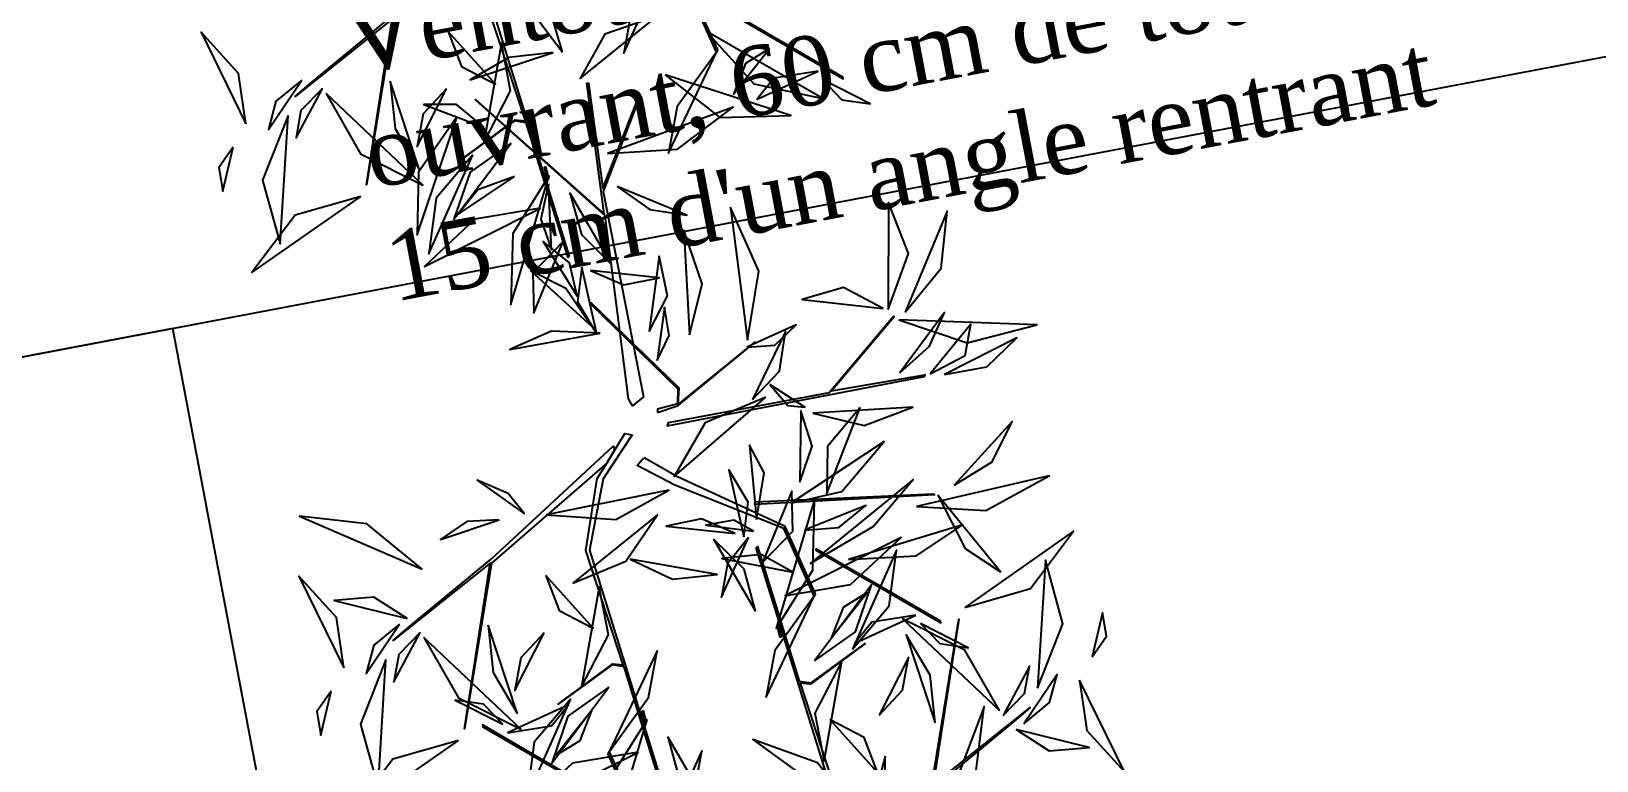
# Model space of a CAD drawing. Header units: centimetres. Extents: x 197412 to 267601, y -375791 to -305433.
# Drawn here: x 219980 to 222244, y -367034 to -365980 of the extents above; entities that cross this region are included whole.
import ezdxf

# ---------------------------------------------------------------- set-up
doc = ezdxf.new("R2010")
doc.units = ezdxf.units.CM
doc.layers.add('3-BAT C-Niveau 0', color=250, linetype='Continuous')
doc.layers.add('prlm-MOD-PB', color=123, linetype='Continuous')
doc.styles.get("Standard").update_dxf_attribs({"font": 'ARIALUNI.TTF', "height": 100})

# ---------------------------------------------------------------- blocks, each defined once
blk = doc.blocks.new('Groupe-235-1')
at = {"linetype": 'Continuous', "flags": 128}
for points in [[(13826.56, -49377.2), (13822.39, -49383.56), (13820.39, -49393.85), (13831.61, -49429.95), (13831.44, -49430.15), (13825.4, -49410.7), (13823.69, -49410.43), (13815.88, -49416.11), (13823.78, -49410.26), (13825.29, -49410.41), (13819.85, -49393.89), (13821.52, -49383.5), (13822.91, -49381.27), (13806.21, -49395.71), (13802.32, -49419.65), (13806.01, -49395.72), (13791.99, -49406.91), (13794.41, -49404.8), (13806.21, -49395.08), (13823.82, -49378.8), (13824.02, -49379.3), (13822.91, -49381.27), (13825.5, -49376.97)], [(13853.13, -49393.65), (13853.13, -49393.84), (13871.22, -49404.36), (13871.18, -49404.09)], [(13817.99, -49407.3), (13836.68, -49423.84), (13834.16, -49404.95), (13834.4, -49404.97), (13836.47, -49420.19), (13841.59, -49407.12), (13841.68, -49407.28), (13836.53, -49420.62), (13842.36, -49450.29), (13840.75, -49451.56), (13840.19, -49450.59), (13836.79, -49424.13), (13818.16, -49407.49)], [(13844.4, -49452.54), (13847.35, -49451.54), (13858.52, -49442.38), (13858.34, -49442.41), (13847.39, -49451.36), (13847.49, -49449.05), (13834.83, -49436.77), (13834.57, -49436.73), (13847.31, -49449.13), (13847.25, -49451.31), (13844.39, -49452.07)], [(13840.7, -49455.79), (13836.54, -49462.15), (13834.53, -49472.44), (13845.76, -49508.54), (13845.58, -49508.74), (13839.54, -49489.29), (13837.83, -49489.02), (13830.02, -49494.7), (13837.92, -49488.85), (13839.43, -49489), (13834, -49472.48), (13835.67, -49462.09), (13837.05, -49459.86), (13820.35, -49474.3), (13816.46, -49498.24), (13820.16, -49474.31), (13806.14, -49485.5), (13808.55, -49483.39), (13820.36, -49473.67), (13837.97, -49457.39), (13838.16, -49457.89), (13837.05, -49459.86), (13839.64, -49455.56)], [(13884.21, -49464.3), (13884.44, -49464.42), (13858.46, -49465.84), (13858.48, -49465.45)], [(13863.72, -49524.85), (13867.88, -49518.48), (13869.89, -49508.2), (13858.66, -49472.1), (13858.84, -49471.89), (13864.88, -49491.34), (13866.59, -49491.62), (13874.4, -49485.93), (13866.5, -49491.79), (13864.99, -49491.63), (13870.42, -49508.15), (13868.75, -49518.55), (13867.37, -49520.77), (13884.07, -49506.33), (13887.96, -49482.39), (13884.26, -49506.33), (13898.29, -49495.14), (13895.87, -49497.24), (13884.06, -49506.97), (13866.45, -49523.25), (13866.26, -49522.74), (13867.37, -49520.77), (13864.78, -49525.08)], [(13867.28, -49472.24), (13867.27, -49472.43), (13885.36, -49482.95), (13885.32, -49482.68)], [(13837.15, -49508.4), (13837.15, -49508.21), (13819.06, -49497.69), (13819.1, -49497.95)]]:
    blk.add_lwpolyline(points, close=True, dxfattribs=at)
for points in [[(13828.32, -49380.44), (13833.11, -49383.18), (13848.59, -49390.33), (13853.06, -49400.13), (13852.89, -49400.47), (13848.52, -49390.73), (13832.74, -49384.43), (13827.3, -49381.62), (13828.22, -49380.49)], [(13882.98, -49447.13), (13869.5, -49449.48), (13878.62, -49438.66), (13878.48, -49438.71), (13869.19, -49449.7), (13845.93, -49454.05), (13845.8, -49454.49), (13882.97, -49447.35), (13883.09, -49447.11), (13883.02, -49447.12)], [(13842.46, -49459.03), (13847.25, -49461.77), (13862.73, -49468.92), (13867.2, -49478.72), (13867.03, -49479.06), (13862.66, -49469.32), (13846.89, -49463.02), (13841.44, -49460.21), (13842.36, -49459.08)], [(13861.96, -49521.6), (13857.17, -49518.86), (13841.69, -49511.72), (13837.22, -49501.92), (13837.39, -49501.58), (13841.76, -49511.32), (13857.54, -49517.62), (13862.98, -49520.43), (13862.06, -49521.55)]]:
    blk.add_lwpolyline(points, dxfattribs=at)
at = {"linetype": 'Continuous'}
for points in [[(13830.65, -49400.47, -200.73), (13828.64, -49393.78, -197.34), (13822.85, -49390.08, -193.77), (13822.85, -49390.08, -193.77), (13830.65, -49400.47, -200.73)], [(13830.65, -49400.47, -200.73), (13828.64, -49393.78, -197.34), (13822.85, -49390.08, -193.77), (13822.85, -49390.08, -193.77), (13830.65, -49400.47, -200.73)], [(13843.4, -49392.01, -202.12), (13840.36, -49395.84, -201.54), (13839.5, -49400.64, -202.14), (13839.5, -49400.64, -202.14), (13843.4, -49392.01, -202.12)], [(13844.34, -49395.31, -210.57), (13836.77, -49397.9, -206.9), (13833.18, -49404.27, -202.54), (13833.18, -49404.27, -202.54), (13844.34, -49395.31, -210.57)], [(13784.86, -49410.82, -212.86), (13783.79, -49403.55, -209.91), (13778.38, -49397.59, -208.14), (13778.38, -49397.59, -208.14), (13784.86, -49410.82, -212.86)], [(13784.86, -49410.82, -212.86), (13783.79, -49403.55, -209.91), (13778.38, -49397.59, -208.14), (13778.38, -49397.59, -208.14), (13784.86, -49410.82, -212.86)], [(13814.1, -49397.49, -184.69), (13816.02, -49402.55, -183.17), (13820.93, -49405.12, -181.63), (13820.93, -49405.12, -181.63), (13814.1, -49397.49, -184.69)], [(13851.43, -49397.47, -220.09), (13858.3, -49405.06, -220.53), (13868.31, -49407.16, -219.34), (13868.31, -49407.16, -219.34), (13851.43, -49397.47, -220.09)], [(13829.3, -49400.54, -200.44), (13822.89, -49401.25, -199.26), (13817.28, -49404.49, -200.49), (13817.28, -49404.49, -200.49), (13829.3, -49400.54, -200.44)], [(13819.26, -49413.57, -188.89), (13823.12, -49406.07, -185.79), (13821.82, -49399.12, -181.22), (13821.82, -49399.12, -181.22), (13819.26, -49413.57, -188.89)], [(13852.89, -49400.47, -197.23), (13847.22, -49408.35, -194.28), (13845.95, -49415.09, -188.42), (13845.95, -49415.09, -188.42), (13852.89, -49400.47, -197.23)], [(13860.56, -49399.98, -218.46), (13857.1, -49402.13, -216.39), (13855.37, -49406.57, -215.43), (13855.37, -49406.57, -215.43), (13860.56, -49399.98, -218.46)], [(13867.61, -49403.22, -202.5), (13861.21, -49404.24, -200.11), (13858.78, -49407.29, -195.35), (13858.78, -49407.29, -195.35), (13867.61, -49403.22, -202.5)], [(13792.95, -49404.52, -232.75), (13789.2, -49407.59, -233.5), (13788.11, -49411.64, -235.42), (13788.11, -49411.64, -235.42), (13792.95, -49404.52, -232.75)], [(13795.91, -49405.73, -229.3), (13792.82, -49408.92, -228.25), (13792.13, -49412.87, -226.49), (13792.13, -49412.87, -226.49), (13795.91, -49405.73, -229.3)], [(13805.72, -49404.67, -196.26), (13806.45, -49411.53, -195.05), (13809.93, -49417.39, -196.39), (13809.93, -49417.39, -196.39), (13805.72, -49404.67, -196.26)], [(13813.86, -49405.79, -195.33), (13810.48, -49409.39, -195.1), (13809.6, -49414.12, -194.26), (13809.6, -49414.12, -194.26), (13813.86, -49405.79, -195.33)], [(13845.49, -49403.76, -220.85), (13853.41, -49409.91, -221.31), (13863.67, -49409.63, -222.56), (13863.67, -49409.63, -222.56), (13845.49, -49403.76, -220.85)], [(13868.25, -49404.46, -211.6), (13871.05, -49407.35, -211.07), (13875.15, -49407.93, -211.1), (13875.15, -49407.93, -211.1), (13868.25, -49404.46, -211.6)], [(13796.45, -49406.45, -228.97), (13801.45, -49415.17, -227.8), (13810.46, -49419.7, -227.09), (13810.46, -49419.7, -227.09), (13796.45, -49406.45, -228.97)], [(13819.28, -49411.34, -215.21), (13815.33, -49408.07, -213.09), (13810.6, -49408.07, -210.46), (13810.6, -49408.07, -210.46), (13819.28, -49411.34, -215.21)], [(13790.96, -49409.65, -228.35), (13787.28, -49418.96, -229.1), (13789.81, -49428.17, -232.12), (13789.81, -49428.17, -232.12), (13790.96, -49409.65, -228.35)], [(13815.43, -49409.76, -207.25), (13809.81, -49417.81, -205.29), (13809.64, -49426.88, -201.98), (13809.64, -49426.88, -201.98), (13815.43, -49409.76, -207.25)], [(13837.14, -49415.14, -225.36), (13847.26, -49414.51, -224.7), (13855.3, -49408.43, -224), (13855.3, -49408.43, -224), (13837.14, -49415.14, -225.36)], [(13783.03, -49414.22, -211.21), (13780.96, -49417.17, -209.03), (13781.54, -49420.55, -206.71), (13781.54, -49420.55, -206.71), (13783.03, -49414.22, -211.21)], [(13783.03, -49414.22, -211.21), (13780.96, -49417.17, -209.03), (13781.54, -49420.55, -206.71), (13781.54, -49420.55, -206.71), (13783.03, -49414.22, -211.21)], [(13823.21, -49413.64, -207.16), (13817.29, -49417.82, -205.48), (13814.94, -49424.63, -203.83), (13814.94, -49424.63, -203.83), (13823.21, -49413.64, -207.16)], [(13823.21, -49413.64, -207.16), (13817.29, -49417.82, -205.48), (13814.94, -49424.63, -203.83), (13814.94, -49424.63, -203.83), (13823.21, -49413.64, -207.16)], [(13817.68, -49415.32, -201.48), (13812.39, -49421.58, -202.35), (13811.32, -49429.62, -201.76), (13811.32, -49429.62, -201.76), (13817.68, -49415.32, -201.48)], [(13828.21, -49417.05, -203.84), (13827.98, -49417.16, -203.87), (13828.43, -49418.84, -202.04), (13828.65, -49418.74, -202.02), (13828.21, -49417.05, -203.84)], [(13823.71, -49418.43, -210.84), (13818.38, -49420.39, -209.98), (13815.49, -49423.93, -207.2), (13815.49, -49423.93, -207.2), (13823.71, -49418.43, -210.84)], [(13828.72, -49418.3, -206.43), (13823.45, -49426.7, -204.4), (13823.18, -49436.96, -204.36), (13823.18, -49436.96, -204.36), (13828.72, -49418.3, -206.43)], [(13828.72, -49418.3, -206.43), (13823.45, -49426.7, -204.4), (13823.18, -49436.96, -204.36), (13823.18, -49436.96, -204.36), (13828.72, -49418.3, -206.43)], [(13801.48, -49421.33, -215.07), (13791.96, -49424.06, -213.8), (13785.71, -49432.33, -214.42), (13785.71, -49432.33, -214.42), (13801.48, -49421.33, -215.07)], [(13828.6, -49419.5, -223.21), (13827.5, -49424.6, -222.61), (13829.04, -49429.03, -220.88), (13829.04, -49429.03, -220.88), (13828.6, -49419.5, -223.21)], [(13828.6, -49419.5, -223.21), (13827.5, -49424.6, -222.61), (13829.04, -49429.03, -220.88), (13829.04, -49429.03, -220.88), (13828.6, -49419.5, -223.21)], [(13831.71, -49420.81, -199.98), (13833.37, -49426.84, -200.36), (13837.75, -49431.15, -199.46), (13837.75, -49431.15, -199.46), (13831.71, -49420.81, -199.98)], [(13838.55, -49419.91, -228.81), (13843.29, -49423.23, -229.15), (13848.61, -49424.04, -227.32), (13848.61, -49424.04, -227.32), (13838.55, -49419.91, -228.81)], [(13827.47, -49423.01, -194.97), (13817.97, -49424.63, -192.57), (13810.66, -49431.43, -191.31), (13810.66, -49431.43, -191.31), (13827.47, -49423.01, -194.97)], [(13857.38, -49442.1, -179.52), (13859.05, -49432.12, -178.73), (13854.93, -49422.93, -177.91), (13854.93, -49422.93, -177.91), (13857.38, -49442.1, -179.52)], [(13877.72, -49437.66, -182.25), (13880.69, -49429.58, -178.08), (13877.78, -49422.2, -173.29), (13877.78, -49422.2, -173.29), (13877.72, -49437.66, -182.25)], [(13880.17, -49438.07, -186.4), (13885.42, -49431.68, -186.75), (13886.26, -49423.48, -187), (13886.26, -49423.48, -187), (13880.17, -49438.07, -186.4)], [(13849.01, -49441.31, -247.3), (13850.84, -49433.95, -244.69), (13848.19, -49426.19, -243.35), (13848.19, -49426.19, -243.35), (13849.01, -49441.31, -247.3)], [(13849.01, -49441.31, -247.3), (13850.84, -49433.95, -244.69), (13848.19, -49426.19, -243.35), (13848.19, -49426.19, -243.35), (13849.01, -49441.31, -247.3)], [(13830.72, -49427.84, -194.21), (13826.35, -49432.37, -192.81), (13826.49, -49438.13, -190.06), (13826.49, -49438.13, -190.06), (13830.72, -49427.84, -194.21)], [(13830.72, -49427.84, -194.21), (13826.35, -49432.37, -192.81), (13826.49, -49438.13, -190.06), (13826.49, -49438.13, -190.06), (13830.72, -49427.84, -194.21)], [(13832.75, -49435.75, -161.32), (13831.67, -49430.93, -161.24), (13827.85, -49427.82, -160.95), (13827.85, -49427.82, -160.95), (13832.75, -49435.75, -161.32)], [(13843.19, -49440.82, -186.16), (13845.83, -49435.69, -185.75), (13844.62, -49429.95, -185.13), (13844.62, -49429.95, -185.13), (13843.19, -49440.82, -186.16)], [(13834.83, -49440.06, -176.88), (13831.1, -49434.64, -176.9), (13826.06, -49432.09, -174.04), (13826.06, -49432.09, -174.04), (13834.83, -49440.06, -176.88)], [(13833.43, -49431.54, -183.73), (13832.79, -49436.54, -181.29), (13835.61, -49441.22, -179.52), (13835.61, -49441.22, -179.52), (13833.43, -49431.54, -183.73)], [(13834.68, -49432.03, -183.47), (13839.52, -49434.11, -183.7), (13844.63, -49433.1, -184.07), (13844.63, -49433.1, -184.07), (13834.68, -49432.03, -183.47)], [(13834.68, -49432.03, -183.47), (13839.52, -49434.11, -183.7), (13844.63, -49433.1, -184.07), (13844.63, -49433.1, -184.07), (13834.68, -49432.03, -183.47)], [(13877.02, -49437.5, -181.99), (13871.28, -49434.5, -181.12), (13865.29, -49436.22, -179.03), (13865.29, -49436.22, -179.03), (13877.02, -49437.5, -181.99)], [(13844.32, -49445.04, -197.01), (13846.08, -49441.44, -196.39), (13845.39, -49437.37, -196.61), (13845.39, -49437.37, -196.61), (13844.32, -49445.04, -197.01)], [(13879.27, -49439.16, -186.41), (13889.14, -49442.46, -187.61), (13899.24, -49439.89, -186.97), (13899.24, -49439.89, -186.97), (13879.27, -49439.16, -186.41)], [(13879.4, -49446.82, -186.97), (13883.7, -49442.97, -187.38), (13885.87, -49438.09, -185.5), (13885.87, -49438.09, -185.5), (13879.4, -49446.82, -186.97)], [(13836.1, -49441.07, -183.78), (13829.07, -49440.78, -183.14), (13823.01, -49443.43, -184.94), (13823.01, -49443.43, -184.94), (13836.1, -49441.07, -183.78)], [(13857.3, -49443.09, -179.83), (13861.34, -49442.84, -178.67), (13864.44, -49439.87, -177.99), (13864.44, -49439.87, -177.99), (13857.3, -49443.09, -179.83)], [(13858.14, -49450.68, -207.06), (13862.02, -49446.57, -208.24), (13862.88, -49440.86, -209.24), (13862.88, -49440.86, -209.24), (13858.14, -49450.68, -207.06)], [(13883.81, -49446.94, -174.58), (13888.89, -49444.29, -172.2), (13889.71, -49439.8, -168.43), (13889.71, -49439.8, -168.43), (13883.81, -49446.94, -174.58)], [(13885.88, -49447.07, -174.84), (13892, -49445.93, -175.45), (13896.32, -49441.75, -176.76), (13896.32, -49441.75, -176.76), (13885.88, -49447.07, -174.84)], [(13860.63, -49448.48, -177.75), (13863.22, -49451.51, -175.38), (13865.7, -49451.77, -172.12), (13865.7, -49451.77, -172.12), (13860.63, -49448.48, -177.75)], [(13860.05, -49450.35, -178.9), (13851.28, -49454.06, -176.01), (13846.8, -49461.79, -172.29), (13846.8, -49461.79, -172.29), (13860.05, -49450.35, -178.9)], [(13860.05, -49450.35, -178.9), (13851.28, -49454.06, -176.01), (13846.8, -49461.79, -172.29), (13846.8, -49461.79, -172.29), (13860.05, -49450.35, -178.9)], [(13864.94, -49462.63, -229.03), (13866.73, -49457.43, -227.48), (13865.11, -49452.29, -225.66), (13865.11, -49452.29, -225.66), (13864.94, -49462.63, -229.03)], [(13866.86, -49452.64, -200.41), (13874.25, -49454.42, -200.32), (13881.32, -49451.79, -200.54), (13881.32, -49451.79, -200.54), (13866.86, -49452.64, -200.41)], [(13873.68, -49451.81, -189.87), (13868.98, -49457.46, -186.93), (13868.87, -49464.23, -183.27), (13868.87, -49464.23, -183.27), (13873.68, -49451.81, -189.87)], [(13887.28, -49463.02, -215.73), (13892.76, -49459.67, -216.78), (13895.69, -49453.84, -215.22), (13895.69, -49453.84, -215.22), (13887.28, -49463.02, -215.73)], [(13887.28, -49463.02, -215.73), (13892.76, -49459.67, -216.78), (13895.69, -49453.84, -215.22), (13895.69, -49453.84, -215.22), (13887.28, -49463.02, -215.73)], [(13858.71, -49467.99, -198.87), (13859.82, -49461.25, -195.41), (13857.68, -49457.25, -190.33), (13857.68, -49457.25, -190.33), (13858.71, -49467.99, -198.87)], [(13863.68, -49465.64, -233.25), (13871.05, -49463.97, -238.65), (13877.17, -49456.75, -241.93), (13877.17, -49456.75, -241.93), (13863.68, -49465.64, -233.25)], [(13825.16, -49467.17, -171.59), (13822.77, -49464.26, -169.03), (13818.31, -49462.3, -167.96), (13818.31, -49462.3, -167.96), (13825.16, -49467.17, -171.59)], [(13856.85, -49470.5, -183.73), (13857.49, -49465.51, -181.29), (13854.67, -49460.83, -179.52), (13854.67, -49460.83, -179.52), (13856.85, -49470.5, -183.73)], [(13866.47, -49474.37, -210.1), (13875.55, -49469.03, -209.96), (13881.34, -49462.23, -205.95), (13881.34, -49462.23, -205.95), (13866.47, -49474.37, -210.1)], [(13881.85, -49466.13, -223.19), (13891.85, -49466.7, -225.59), (13901.02, -49461.68, -225.79), (13901.02, -49461.68, -225.79), (13881.85, -49466.13, -223.19)], [(13881.85, -49466.13, -223.19), (13891.85, -49466.7, -225.59), (13901.02, -49461.68, -225.79), (13901.02, -49461.68, -225.79), (13881.85, -49466.13, -223.19)], [(13828.29, -49467.35, -176.08), (13838.37, -49468.02, -174.79), (13846, -49463.76, -170.69), (13846, -49463.76, -170.69), (13828.29, -49467.35, -176.08)], [(13859.56, -49474.21, -194.21), (13863.93, -49469.68, -192.81), (13863.79, -49463.92, -190.06), (13863.79, -49463.92, -190.06), (13859.56, -49474.21, -194.21)], [(13859.56, -49474.21, -194.21), (13863.93, -49469.68, -192.81), (13863.79, -49463.92, -190.06), (13863.79, -49463.92, -190.06), (13859.56, -49474.21, -194.21)], [(13884.93, -49464.5, -214.21), (13888.89, -49472.17, -211.43), (13893.98, -49475.56, -206.15), (13893.98, -49475.56, -206.15), (13884.93, -49464.5, -214.21)], [(13861.55, -49483.75, -206.43), (13866.83, -49475.34, -204.4), (13867.09, -49465.09, -204.36), (13867.09, -49465.09, -204.36), (13861.55, -49483.75, -206.43)], [(13861.55, -49483.75, -206.43), (13866.83, -49475.34, -204.4), (13867.09, -49465.09, -204.36), (13867.09, -49465.09, -204.36), (13861.55, -49483.75, -206.43)], [(13865.63, -49469.56, -207.72), (13870.6, -49469.18, -206.62), (13874.5, -49465.99, -205.86), (13874.5, -49465.99, -205.86), (13865.63, -49469.56, -207.72)], [(13810.36, -49475.16, -223.66), (13802.34, -49468.61, -222.36), (13792.59, -49467.54, -219.58), (13792.59, -49467.54, -219.58), (13810.36, -49475.16, -223.66)], [(13821.46, -49468.06, -172.05), (13816.82, -49468.27, -171.7), (13812.98, -49470.89, -172.02), (13812.98, -49470.89, -172.02), (13821.46, -49468.06, -172.05)], [(13821.46, -49468.06, -172.05), (13816.82, -49468.27, -171.7), (13812.98, -49470.89, -172.02), (13812.98, -49470.89, -172.02), (13821.46, -49468.06, -172.05)], [(13832.15, -49477.19, -205.3), (13839.79, -49474.04, -204.92), (13844.38, -49467.32, -203.9), (13844.38, -49467.32, -203.9), (13832.15, -49477.19, -205.3)], [(13855.6, -49470.01, -183.47), (13850.76, -49467.93, -183.7), (13845.64, -49468.95, -184.07), (13845.64, -49468.95, -184.07), (13855.6, -49470.01, -183.47)], [(13855.6, -49470.01, -183.47), (13850.76, -49467.93, -183.7), (13845.64, -49468.95, -184.07), (13845.64, -49468.95, -184.07), (13855.6, -49470.01, -183.47)], [(13858.25, -49469.7, -202.35), (13855.43, -49468.11, -200.21), (13851.38, -49468.82, -199.09), (13851.38, -49468.82, -199.09), (13858.25, -49469.7, -202.35)], [(13871.99, -49473.77, -221.24), (13881.8, -49473.27, -218.96), (13888.52, -49468.77, -214.31), (13888.52, -49468.77, -214.31), (13871.99, -49473.77, -221.24)], [(13858.57, -49481.24, -199.98), (13856.9, -49475.2, -200.36), (13852.52, -49470.89, -199.46), (13852.52, -49470.89, -199.46), (13858.57, -49481.24, -199.98)], [(13857.55, -49470.6, -202.12), (13854.51, -49474.43, -201.54), (13853.64, -49479.23, -202.14), (13853.64, -49479.23, -202.14), (13857.55, -49470.6, -202.12)], [(13862.81, -49479.04, -194.97), (13872.31, -49477.41, -192.57), (13879.61, -49470.61, -191.31), (13879.61, -49470.61, -191.31), (13862.81, -49479.04, -194.97)], [(13888.8, -49480.72, -215.07), (13898.32, -49477.99, -213.8), (13904.56, -49469.71, -214.42), (13904.56, -49469.71, -214.42), (13888.8, -49480.72, -215.07)], [(13863.95, -49475.61, -199.77), (13859.38, -49473.05, -197.57), (13853.67, -49473.63, -196.35), (13853.67, -49473.63, -196.35), (13863.95, -49475.61, -199.77)], [(13872.59, -49486.72, -201.48), (13877.89, -49480.47, -202.35), (13878.96, -49472.42, -201.76), (13878.96, -49472.42, -201.76), (13872.59, -49486.72, -201.48)], [(13840.43, -49473.74, -185.42), (13846.53, -49476.6, -185.31), (13853, -49475.97, -184.01), (13853, -49475.97, -184.01), (13840.43, -49473.74, -185.42)], [(13899.32, -49492.39, -228.35), (13902.99, -49483.09, -229.1), (13900.47, -49473.88, -232.12), (13900.47, -49473.88, -232.12), (13899.32, -49492.39, -228.35)], [(13799, -49489.41, -212.86), (13797.94, -49482.14, -209.91), (13792.53, -49476.18, -208.14), (13792.53, -49476.18, -208.14), (13799, -49489.41, -212.86)], [(13799, -49489.41, -212.86), (13797.94, -49482.14, -209.91), (13792.53, -49476.18, -208.14), (13792.53, -49476.18, -208.14), (13799, -49489.41, -212.86)], [(13828.24, -49476.08, -184.69), (13830.16, -49481.14, -183.17), (13835.08, -49483.71, -181.63), (13835.08, -49483.71, -181.63), (13828.24, -49476.08, -184.69)], [(13833.4, -49492.16, -188.89), (13837.27, -49484.66, -185.79), (13835.96, -49477.71, -181.22), (13835.96, -49477.71, -181.22), (13833.4, -49492.16, -188.89)], [(13867.06, -49488.41, -207.16), (13872.99, -49484.23, -205.48), (13875.33, -49477.42, -203.83), (13875.33, -49477.42, -203.83), (13867.06, -49488.41, -207.16)], [(13867.06, -49488.41, -207.16), (13872.99, -49484.23, -205.48), (13875.33, -49477.42, -203.83), (13875.33, -49477.42, -203.83), (13867.06, -49488.41, -207.16)], [(13808.19, -49482.3, -232.48), (13803.38, -49479.23, -232.45), (13797.62, -49479.7, -231.83), (13797.62, -49479.7, -231.83), (13808.19, -49482.3, -232.48)], [(13867.03, -49479.06, -197.23), (13861.36, -49486.94, -194.28), (13860.09, -49493.68, -188.42), (13860.09, -49493.68, -188.42), (13867.03, -49479.06, -197.23)], [(13874.7, -49478.57, -218.46), (13871.25, -49480.72, -216.39), (13869.51, -49485.16, -215.43), (13869.51, -49485.16, -215.43), (13874.7, -49478.57, -218.46)], [(13881.75, -49481.81, -202.5), (13875.35, -49482.83, -200.11), (13872.93, -49485.88, -195.35), (13872.93, -49485.88, -195.35), (13881.75, -49481.81, -202.5)], [(13893.82, -49495.59, -228.97), (13888.82, -49486.87, -227.8), (13879.82, -49482.35, -227.09), (13879.82, -49482.35, -227.09), (13893.82, -49495.59, -228.97)], [(13907.25, -49487.83, -211.21), (13909.31, -49484.88, -209.03), (13908.74, -49481.49, -206.71), (13908.74, -49481.49, -206.71), (13907.25, -49487.83, -211.21)], [(13907.25, -49487.83, -211.21), (13909.31, -49484.88, -209.03), (13908.74, -49481.49, -206.71), (13908.74, -49481.49, -206.71), (13907.25, -49487.83, -211.21)], [(13807.09, -49483.11, -232.75), (13803.35, -49486.18, -233.5), (13802.25, -49490.23, -235.42), (13802.25, -49490.23, -235.42), (13807.09, -49483.11, -232.75)], [(13810.06, -49484.32, -229.3), (13806.97, -49487.51, -228.25), (13806.27, -49491.46, -226.49), (13806.27, -49491.46, -226.49), (13810.06, -49484.32, -229.3)], [(13810.6, -49485.04, -228.97), (13815.6, -49493.76, -227.8), (13824.6, -49498.29, -227.09), (13824.6, -49498.29, -227.09), (13810.6, -49485.04, -228.97)], [(13819.87, -49483.26, -196.26), (13820.59, -49490.12, -195.05), (13824.07, -49495.98, -196.39), (13824.07, -49495.98, -196.39), (13819.87, -49483.26, -196.26)], [(13828, -49484.38, -195.33), (13824.62, -49487.98, -195.1), (13823.74, -49492.71, -194.26), (13823.74, -49492.71, -194.26), (13828, -49484.38, -195.33)], [(13862.07, -49484.99, -203.84), (13862.29, -49484.89, -203.87), (13861.84, -49483.21, -202.04), (13861.63, -49483.31, -202.02), (13862.07, -49484.99, -203.84)], [(13884.55, -49497.38, -196.26), (13883.83, -49490.51, -195.05), (13880.35, -49484.66, -196.39), (13880.35, -49484.66, -196.39), (13884.55, -49497.38, -196.26)], [(13882.39, -49483.05, -211.6), (13885.2, -49485.94, -211.07), (13889.3, -49486.52, -211.1), (13889.3, -49486.52, -211.1), (13882.39, -49483.05, -211.6)], [(13837.39, -49501.58, -197.23), (13843.06, -49493.7, -194.28), (13844.33, -49486.96, -188.42), (13844.33, -49486.96, -188.42), (13837.39, -49501.58, -197.23)], [(13805.1, -49488.24, -228.35), (13801.43, -49497.55, -229.1), (13803.96, -49506.76, -232.12), (13803.96, -49506.76, -232.12), (13805.1, -49488.24, -228.35)], [(13871.02, -49488.47, -188.89), (13867.15, -49495.97, -185.79), (13868.46, -49502.93, -181.22), (13868.46, -49502.93, -181.22), (13871.02, -49488.47, -188.89)], [(13876.42, -49496.26, -195.33), (13879.8, -49492.65, -195.1), (13880.68, -49487.93, -194.26), (13880.68, -49487.93, -194.26), (13876.42, -49496.26, -195.33)], [(13894.37, -49496.32, -229.3), (13897.45, -49493.12, -228.25), (13898.15, -49489.18, -226.49), (13898.15, -49489.18, -226.49), (13894.37, -49496.32, -229.3)], [(13897.33, -49497.52, -232.75), (13901.07, -49494.46, -233.5), (13902.17, -49490.41, -235.42), (13902.17, -49490.41, -235.42), (13897.33, -49497.52, -232.75)], [(13905.42, -49491.22, -212.86), (13906.48, -49498.49, -209.91), (13911.89, -49504.45, -208.14), (13911.89, -49504.45, -208.14), (13905.42, -49491.22, -212.86)], [(13905.42, -49491.22, -212.86), (13906.48, -49498.49, -209.91), (13911.89, -49504.45, -208.14), (13911.89, -49504.45, -208.14), (13905.42, -49491.22, -212.86)], [(13797.17, -49492.81, -211.21), (13795.11, -49495.76, -209.03), (13795.69, -49499.14, -206.71), (13795.69, -49499.14, -206.71), (13797.17, -49492.81, -211.21)], [(13797.17, -49492.81, -211.21), (13795.11, -49495.76, -209.03), (13795.69, -49499.14, -206.71), (13795.69, -49499.14, -206.71), (13797.17, -49492.81, -211.21)], [(13831.83, -49493.91, -201.48), (13826.53, -49500.17, -202.35), (13825.46, -49508.21, -201.76), (13825.46, -49508.21, -201.76), (13831.83, -49493.91, -201.48)], [(13837.36, -49492.23, -207.16), (13831.43, -49496.41, -205.48), (13829.09, -49503.22, -203.83), (13829.09, -49503.22, -203.83), (13837.36, -49492.23, -207.16)], [(13837.36, -49492.23, -207.16), (13831.43, -49496.41, -205.48), (13829.09, -49503.22, -203.83), (13829.09, -49503.22, -203.83), (13837.36, -49492.23, -207.16)], [(13822.03, -49497.59, -211.6), (13819.22, -49494.7, -211.07), (13815.12, -49494.12, -211.1), (13815.12, -49494.12, -211.1), (13822.03, -49497.59, -211.6)], [(13822.67, -49498.83, -202.5), (13829.07, -49497.81, -200.11), (13831.49, -49494.76, -195.35), (13831.49, -49494.76, -195.35), (13822.67, -49498.83, -202.5)], [(13829.72, -49502.07, -218.46), (13833.18, -49499.92, -216.39), (13834.91, -49495.48, -215.43), (13834.91, -49495.48, -215.43), (13829.72, -49502.07, -218.46)], [(13842.35, -49495.64, -203.84), (13842.13, -49495.75, -203.87), (13842.58, -49497.43, -202.04), (13842.79, -49497.33, -202.02), (13842.35, -49495.64, -203.84)], [(13884.46, -49513.83, -212.64), (13890.31, -49505.38, -211.07), (13891.61, -49495.04, -212.06), (13891.61, -49495.04, -212.06), (13884.46, -49513.83, -212.64)], [(13884.46, -49513.83, -212.64), (13890.31, -49505.38, -211.07), (13891.61, -49495.04, -212.06), (13891.61, -49495.04, -212.06), (13884.46, -49513.83, -212.64)], [(13842.87, -49496.89, -206.43), (13837.59, -49505.29, -204.4), (13837.33, -49515.55, -204.36), (13837.33, -49515.55, -204.36), (13842.87, -49496.89, -206.43)], [(13842.87, -49496.89, -206.43), (13837.59, -49505.29, -204.4), (13837.33, -49515.55, -204.36), (13837.33, -49515.55, -204.36), (13842.87, -49496.89, -206.43)], [(13876.18, -49504.56, -184.69), (13874.26, -49499.49, -183.17), (13869.34, -49496.93, -181.63), (13869.34, -49496.93, -181.63), (13876.18, -49504.56, -184.69)], [(13896.23, -49498.34, -232.48), (13901.04, -49501.41, -232.45), (13906.8, -49500.94, -231.83), (13906.8, -49500.94, -231.83), (13896.23, -49498.34, -232.48)], [(13815.62, -49499.92, -215.07), (13806.1, -49502.65, -213.8), (13799.86, -49510.92, -214.42), (13799.86, -49510.92, -214.42), (13815.62, -49499.92, -215.07)], [(13845.85, -49499.4, -199.98), (13847.52, -49505.43, -200.36), (13851.9, -49509.74, -199.46), (13851.9, -49509.74, -199.46), (13845.85, -49499.4, -199.98)], [(13873.82, -49511.16, -204.31), (13867.52, -49503.17, -204.16), (13858.18, -49499.81, -202.67), (13858.18, -49499.81, -202.67), (13873.82, -49511.16, -204.31)], [(13841.61, -49501.6, -194.97), (13832.11, -49503.22, -192.57), (13824.81, -49510.02, -191.31), (13824.81, -49510.02, -191.31), (13841.61, -49501.6, -194.97)], [(13846.87, -49510.04, -202.12), (13849.91, -49506.21, -201.54), (13850.78, -49501.41, -202.14), (13850.78, -49501.41, -202.14), (13846.87, -49510.04, -202.12)], [(13874.62, -49512.25, -204.62), (13877.24, -49507.56, -205.07), (13877.32, -49502.26, -204.23), (13877.32, -49502.26, -204.23), (13874.62, -49512.25, -204.62)]]:
    blk.add_polyline3d(points, dxfattribs=at)
blk = doc.blocks.new('Groupe-242-1')
blk.add_blockref('Groupe-235-1', (0, 0))
blk = doc.blocks.new('xi.txt-venthor')
at = {"layer": 'prlm-MOD-PB', "color": 30, "insert": (0, 0), "char_height": 10, "width": 189.924, "attachment_point": 1}
blk.add_mtext("\\pxql;{\\fTimes New Roman|b0|i0|c0|p18;Ventouse a 40 cm de tout ouvrant, 60 cm de toute EA et 15 cm d'un angle rentrant}", dxfattribs=at)

msp = doc.modelspace()

# ---------------------------------------------------------------- linework, layer by layer
at = {"layer": '3-BAT C-Niveau 0', "flags": 128}
for points in [[(222362.8, -365997), (214553.7, -367475.9), (209911.6, -342963.8), (210402.9, -342870.8), (214951.9, -366891.6), (222269.8, -365505.7)], [(220184.5, -366409.5), (214553.6, -367476), (214085, -365001.2), (211628.7, -365466.4), (210893.8, -361585.8), (209420.2, -361865.7), (210323.5, -366635.8), (215103, -371902.1), (221012.8, -370783)]]:
    msp.add_lwpolyline(points, close=True, dxfattribs=at)

# ---------------------------------------------------------------- block references
at = {"layer": '3-BAT C-Niveau 0', "xscale": 10, "yscale": 10, "zscale": 10}
msp.add_blockref('Groupe-242-1', (82441.7, 127994.6), dxfattribs=at)
at = {"layer": 'prlm-MOD-PB', "xscale": 10, "yscale": 10, "zscale": 10, "rotation": 10.72360141139323}
msp.add_blockref('xi.txt-venthor', (220423.5, -365945.4), dxfattribs=at)

doc.saveas('drawing.dxf')
